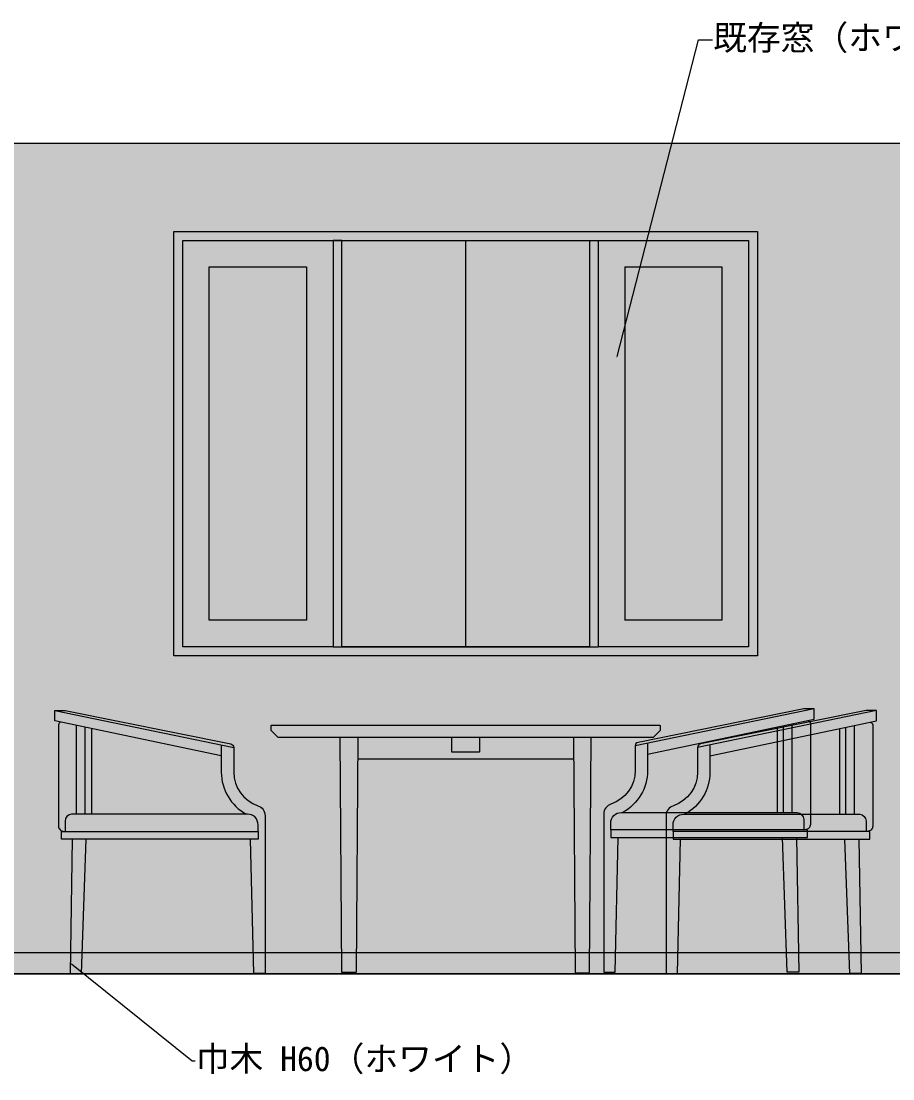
# Model space of a CAD drawing. Header units: millimetres. Extents: x -63086 to 83971, y -129912 to 13382.
# Drawn here: x 26614 to 29079, y -40044 to -37051 of the extents above; entities that cross this region are included whole.
import ezdxf
from ezdxf import colors
from ezdxf.entities.mleader import LeaderData, LeaderLine
from ezdxf.math import Vec2, Vec3

# ---------------------------------------------------------------- set-up
doc = ezdxf.new("R2010")
doc.units = ezdxf.units.MM
doc.layers.get('0').update_dxf_attribs({"lineweight": 0})
for name, color, linetype, lineweight in [('004建具', 7, 'Continuous', 9), ('展開', 7, 'Continuous', 9), ('展開建具用', 250, 'Continuous', 9)]:
    doc.layers.add(name, color=color, linetype=linetype, lineweight=lineweight)
doc.layers.add('文字', color=7, linetype='Continuous')
doc.styles.get("Standard").update_dxf_attribs({"font": 'MS Mincho.ttf'})

# ---------------------------------------------------------------- blocks, each defined once
blk = doc.blocks.new('*U942')
at = {"color": 0, "linetype": 'ByBlock', "lineweight": -2}
for points in [[(123.9, 616.5), (595, 715.3), (595, 745), (565.4, 745), (96.9, 649.8, 0.355967), (88.9, 640), (88.9, 570, -0.322859), (20.5, 475.2, 0.322859), (0, 446.7), (0, 0), (32.3, 0), (41.1, 380.3)], [(577.6, 711.7, -0.34029), (584.4, 703.7), (584.4, 417.6, -0.414214), (569.4, 402.6)], [(123.9, 647.7), (123.9, 570, -0.275262), (53.2, 451.3)], [(19.8, 402.6), (19.8, 421.3, -0.414214), (49.8, 451.3), (547.4, 451.3, -0.387428), (565.7, 431.8), (565.7, 402.6)]]:
    blk.add_lwpolyline(points, format="xyb", dxfattribs=at)
for points in [[(595, 745), (88.9, 640.3)], [(490.7, 693.5), (490.7, 451.3)], [(508.7, 451.3), (508.7, 697.2)], [(533.1, 451.3), (533.1, 702.4)], [(545.4, 380.3), (551.4, 0), (519.1, 0), (505.8, 380.3)]]:
    blk.add_lwpolyline(points, dxfattribs=at)
blk.add_lwpolyline([(19.8, 380.3), (576.3, 380.3), (576.3, 402.6), (19.8, 402.6)], close=True, dxfattribs=at)
blk = doc.blocks.new('円テーブル（CAD素材.com）')
at = {"color": 0, "linetype": 'ByBlock', "lineweight": -2}
blk.add_lwpolyline([(529.6, 665), (-529.6, 665, -0.198912), (-530.3, 665.3), (-550, 685), (-550, 699, -0.414214), (-549, 700), (549, 700, -0.414214), (550, 699), (550, 685), (530.3, 665.3, -0.198883)], format="xyb", close=True, dxfattribs=at)
for points in [[(-305, 665), (-310, 1.1, -0.412013), (-311, 0.1), (-349, 0.1, -0.412013), (-350, 1.1), (-355, 665)], [(-40, 665), (-40, 626, 0.414214), (-39, 625), (39, 625, 0.414214), (40, 626), (40, 665)], [(305, 665), (310, 1.2, 0.410365), (311, 0.2), (349, 0, 0.413666), (350, 1), (355, 665)]]:
    blk.add_lwpolyline(points, format="xyb", dxfattribs=at)
blk.add_lwpolyline([(-305.5, 604.8), (305.5, 604.8)], dxfattribs=at)

msp = doc.modelspace()

# ---------------------------------------------------------------- hatches: boundary and pattern name
at = {"layer": '004建具', "ltscale": 10, "true_color": 0x7aafdf, "transparency": 33554513}
h = msp.add_hatch(color=143, dxfattribs=at)
h.dxf.hatch_style = 1
h.paths.add_polyline_path([(27870.5916, -37671.5576), (27520.5916, -37671.5576), (27520.5916, -38821.5576), (27870.5916, -38821.5576)])
h.paths.add_polyline_path([(28220.5916, -37671.5576), (27870.5916, -37671.5576), (27870.5916, -38821.5576), (28220.5916, -38821.5576)])
at = {"layer": '展開', "ltscale": 10, "true_color": 0xfffefa}
h = msp.add_hatch(color=7, dxfattribs=at)
h.dxf.hatch_style = 1
h.paths.add_polyline_path([(30246.7523, -37396.5576), (22945.5916, -37396.5576), (22945.5916, -37646.5576), (22945.5916, -39686.5576), (30246.7523, -39686.5576)])
h.paths.add_polyline_path([(24295.5916, -37646.5576), (25495.5916, -37646.5576), (25495.5916, -38846.5576), (24295.5916, -38846.5576)], flags=16)
h.paths.add_polyline_path([(24320.5916, -37671.5576), (25470.5916, -37671.5576), (25470.5916, -38821.5576), (24320.5916, -38821.5576)], flags=0)
h.paths.add_polyline_path([(24395.5916, -37746.5576), (24820.5916, -37746.5576), (24820.5916, -38746.5576), (24395.5916, -38746.5576)], flags=0)
h.paths.add_polyline_path([(24970.5916, -37746.5576), (25395.5916, -37746.5576), (25395.5916, -38746.5576), (24970.5916, -38746.5576)], flags=0)
h.paths.add_polyline_path([(27045.5916, -37646.5576), (28695.5916, -37646.5576), (28695.5916, -38846.5576), (27045.5916, -38846.5576)], flags=16)
h.paths.add_polyline_path([(27070.5916, -37671.5576), (28220.5916, -37671.5576), (28245.5916, -37671.5576), (28670.5916, -37671.5576), (28670.5916, -38821.5576), (28245.5916, -38821.5576), (27495.5916, -38821.5576), (27070.5916, -38821.5576)], flags=0)
h.paths.add_polyline_path([(27145.5916, -37746.5576), (27420.5916, -37746.5576), (27420.5916, -38746.5576), (27145.5916, -38746.5576)], flags=0)
h.paths.add_polyline_path([(27520.5916, -37671.5576), (28220.5916, -37671.5576), (28220.5916, -38821.5576), (27520.5916, -38821.5576)], flags=0)
at = {"layer": '展開', "ltscale": 10, "true_color": 0xffffff}
h = msp.add_hatch(color=7, dxfattribs=at)
h.dxf.hatch_style = 1
h.paths.add_polyline_path([(27495.5916, -37671.5576), (27070.5916, -37671.5576), (27070.5916, -38821.5576), (27495.5916, -38821.5576)], flags=0)
h.paths.add_polyline_path([(27420.5916, -37746.5576), (27420.5916, -38746.5576), (27145.5916, -38746.5576), (27145.5916, -37746.5576)], flags=0)
h.paths.add_polyline_path([(28670.5916, -37671.5576), (28245.5916, -37671.5576), (28245.5916, -38821.5576), (28670.5916, -38821.5576)], flags=0)
h.paths.add_polyline_path([(28595.5916, -37746.5576), (28595.5916, -38746.5576), (28320.5916, -38746.5576), (28320.5916, -37746.5576)], flags=0)
h.paths.add_polyline_path([(28695.5916, -37646.5576), (27045.5916, -37646.5576), (27045.5916, -38846.5576), (28695.5916, -38846.5576)])
h.paths.add_polyline_path([(28220.5916, -37671.5576), (28245.5916, -37671.5576), (28670.5916, -37671.5576), (28670.5916, -38821.5576), (28245.5916, -38821.5576), (27495.5916, -38821.5576), (27070.5916, -38821.5576), (27070.5916, -37671.5576)], flags=16)
h.paths.add_polyline_path([(28220.5916, -37671.5576), (28220.5916, -38821.5576), (27520.5916, -38821.5576), (27520.5916, -37671.5576)], flags=0)
h = msp.add_hatch(color=7, dxfattribs=at)
h.dxf.hatch_style = 1
h.paths.add_polyline_path([(27495.5916, -37671.5576), (27070.5916, -37671.5576), (27070.5916, -38821.5576), (27495.5916, -38821.5576)])
h.paths.add_polyline_path([(27420.5916, -37746.5576), (27420.5916, -38746.5576), (27145.5916, -38746.5576), (27145.5916, -37746.5576)], flags=16)
h.paths.add_polyline_path([(28670.5916, -37671.5576), (28245.5916, -37671.5576), (28245.5916, -38821.5576), (28670.5916, -38821.5576)])
h.paths.add_polyline_path([(28320.5916, -37746.5576), (28595.5916, -37746.5576), (28595.5916, -38746.5576), (28320.5916, -38746.5576)], flags=16)
h.paths.add_polyline_path([(28245.5916, -37671.5576), (28220.5916, -37671.5576), (28220.5916, -38821.5576), (28245.5916, -38821.5576)])
h.paths.add_polyline_path([(27520.5916, -37671.5576), (27495.5916, -37671.5576), (27495.5916, -38821.5576), (27520.5916, -38821.5576)])
at = {"layer": '展開', "ltscale": 10}
h = msp.add_hatch(color=256, dxfattribs=at)
h.dxf.hatch_style = 1
h.set_gradient(color1=(122, 175, 223), name='CYLINDER')
h.paths.add_polyline_path([(27420.5916, -37746.5576), (27145.5916, -37746.5576), (27145.5916, -38746.5576), (27420.5916, -38746.5576)])
h = msp.add_hatch(color=256, dxfattribs=at)
h.dxf.hatch_style = 1
h.set_gradient(color1=(122, 175, 223), name='CYLINDER')
h.paths.add_polyline_path([(28595.5916, -37746.5576), (28320.5916, -37746.5576), (28320.5916, -38746.5576), (28595.5916, -38746.5576)])
at = {"layer": '展開', "ltscale": 10, "true_color": 0xffffff}
h = msp.add_hatch(color=7, dxfattribs=at)
h.dxf.hatch_style = 1
h.paths.add_polyline_path([(30246.7523, -39686.5576), (22945.5916, -39686.5576), (22945.5916, -39746.5576), (30246.7523, -39746.5576)])

# ---------------------------------------------------------------- linework, layer by layer
at = {"layer": '展開', "ltscale": 10}
for p, q in [((22945.5916, -37396.5576), (30959.2901, -37396.5576)), ((22945.5916, -39746.5576), (30959.2901, -39746.5576))]:
    msp.add_line(p, q, dxfattribs=at)
at = {"layer": '展開建具用', "ltscale": 10}
for p, q in [((22945.5916, -37396.5576), (30246.7523, -37396.5576)), ((27045.5916, -38846.5576), (27045.5916, -37646.5576)), ((27045.5916, -37646.5576), (28695.5916, -37646.5576)), ((27045.5916, -38846.5576), (27045.5916, -37646.5576)), ((27045.5916, -37646.5576), (28695.5916, -37646.5576)), ((28695.5916, -37646.5576), (28695.5916, -38846.5576)), ((28695.5916, -37646.5576), (28695.5916, -38846.5576)), ((27070.5916, -37671.5576), (28220.5916, -37671.5576)), ((27070.5916, -38821.5576), (27070.5916, -37671.5576)), ((27520.5916, -37671.5576), (27495.5916, -37671.5576)), ((27495.5916, -37671.5576), (27495.5916, -38821.5576)), ((27520.5916, -38821.5576), (27520.5916, -37671.5576)), ((27520.5916, -37671.5576), (28220.5916, -37671.5576)), ((27870.5916, -37671.5576), (27870.5916, -38821.5576)), ((28220.5916, -37671.5576), (28220.5916, -38821.5576)), ((28220.5916, -37671.5576), (28245.5916, -37671.5576)), ((28245.5916, -37671.5576), (28245.5916, -38821.5576)), ((28245.5916, -37671.5576), (28670.5916, -37671.5576)), ((28670.5916, -37671.5576), (28670.5916, -38821.5576)), ((27145.5916, -37746.5576), (27420.5916, -37746.5576)), ((27145.5916, -38746.5576), (27145.5916, -37746.5576)), ((27420.5916, -37746.5576), (27420.5916, -38746.5576)), ((28320.5916, -37746.5576), (28320.5916, -38746.5576)), ((28320.5916, -37746.5576), (28595.5916, -37746.5576)), ((28595.5916, -37746.5576), (28595.5916, -38746.5576)), ((27420.5916, -38746.5576), (27145.5916, -38746.5576)), ((28595.5916, -38746.5576), (28320.5916, -38746.5576)), ((27495.5916, -38821.5576), (27070.5916, -38821.5576)), ((27495.5916, -38821.5576), (28245.5916, -38821.5576)), ((28220.5916, -38821.5576), (27520.5916, -38821.5576)), ((28670.5916, -38821.5576), (28245.5916, -38821.5576)), ((28695.5916, -38846.5576), (27045.5916, -38846.5576)), ((27520.5916, -38846.5576), (27045.5916, -38846.5576)), ((27870.5916, -38846.5576), (27520.5916, -38846.5576)), ((28695.5916, -38846.5576), (27870.5916, -38846.5576)), ((25758.485, -39686.5576), (30246.7523, -39686.5576)), ((30246.7523, -39746.5576), (22945.5916, -39746.5576))]:
    msp.add_line(p, q, dxfattribs=at)

# ---------------------------------------------------------------- block references
msp.add_blockref('*U942', (28261.2366, -39741.6623))
at = {"layer": '展開建具用', "ltscale": 10, "xscale": -1}
msp.add_blockref('*U942', (27303.5582, -39746.2673), dxfattribs=at)
at = {"layer": '展開建具用', "ltscale": 10}
for name, p in [('*U942', (28437.6251, -39746.2673)), ('円テーブル（CAD素材.com）', (27870.5916, -39743.5711))]:
    msp.add_blockref(name, p, dxfattribs=at)

# ---------------------------------------------------------------- leaders
at = {"layer": '文字', "ltscale": 10}
ml = msp.add_multileader_mtext('Standard', dxfattribs=at)
ml.set_content('既存窓（ホワイト）', color=256)
ml.set_leader_properties(lineweight=0)
ml.build(insert=Vec2(0, 0))
ctx = ml.context
ctx.base_point, ctx.char_height, ctx.plane_origin = Vec3(28568.6398, -37104.0944), 70, Vec3(27902.2691, -37756.0497)
notes = []
notes.append((ctx, [(0, (1, 1, 0), (28528.8368, -37104.0944), (1, 0), 39.803, [(0, [(28298.0116, -38003.8811)], 0, [])])]))
ctx.mtext.insert, ctx.mtext.width, ctx.mtext.flow_direction = Vec3(28570.6398, -37062.8944), 1405.660982, 5
ml = msp.add_multileader_mtext('Standard', dxfattribs=at)
ml.set_content('巾木 H60（ホワイト）', color=256)
ml.set_leader_properties(lineweight=0)
ml.build(insert=Vec2(0, 0))
ctx = ml.context
ctx.base_point, ctx.char_height, ctx.plane_origin = Vec3(27105.3379, -39992.8876), 70, Vec3(27727.4393, -40669.7638)
notes.append((ctx, [(1, (1, 1, 0), (27097.3379, -39992.8876), (1, 0), 8, [(0, [(26752.6668, -39715.6967)], 0, [])])]))
ctx.mtext.insert, ctx.mtext.width, ctx.mtext.flow_direction = Vec3(27107.3379, -39952.0876), 983.151021, 5
for ctx, leaders in notes:
    for number, flags, end, landing, length, lines in leaders:
        leader = LeaderData()
        leader.index, (leader.has_last_leader_line, leader.has_dogleg_vector, leader.attachment_direction) = number, flags
        leader.last_leader_point, leader.dogleg_vector, leader.dogleg_length = Vec3(end), Vec3(landing), length
        for number, points, colour, breaks in lines:
            line = LeaderLine()
            line.index, line.vertices, line.color, line.breaks = number, Vec3.list(points), colors.encode_raw_color(colour), breaks
            leader.lines.append(line)
        ctx.leaders.append(leader)

doc.saveas('drawing.dxf')
